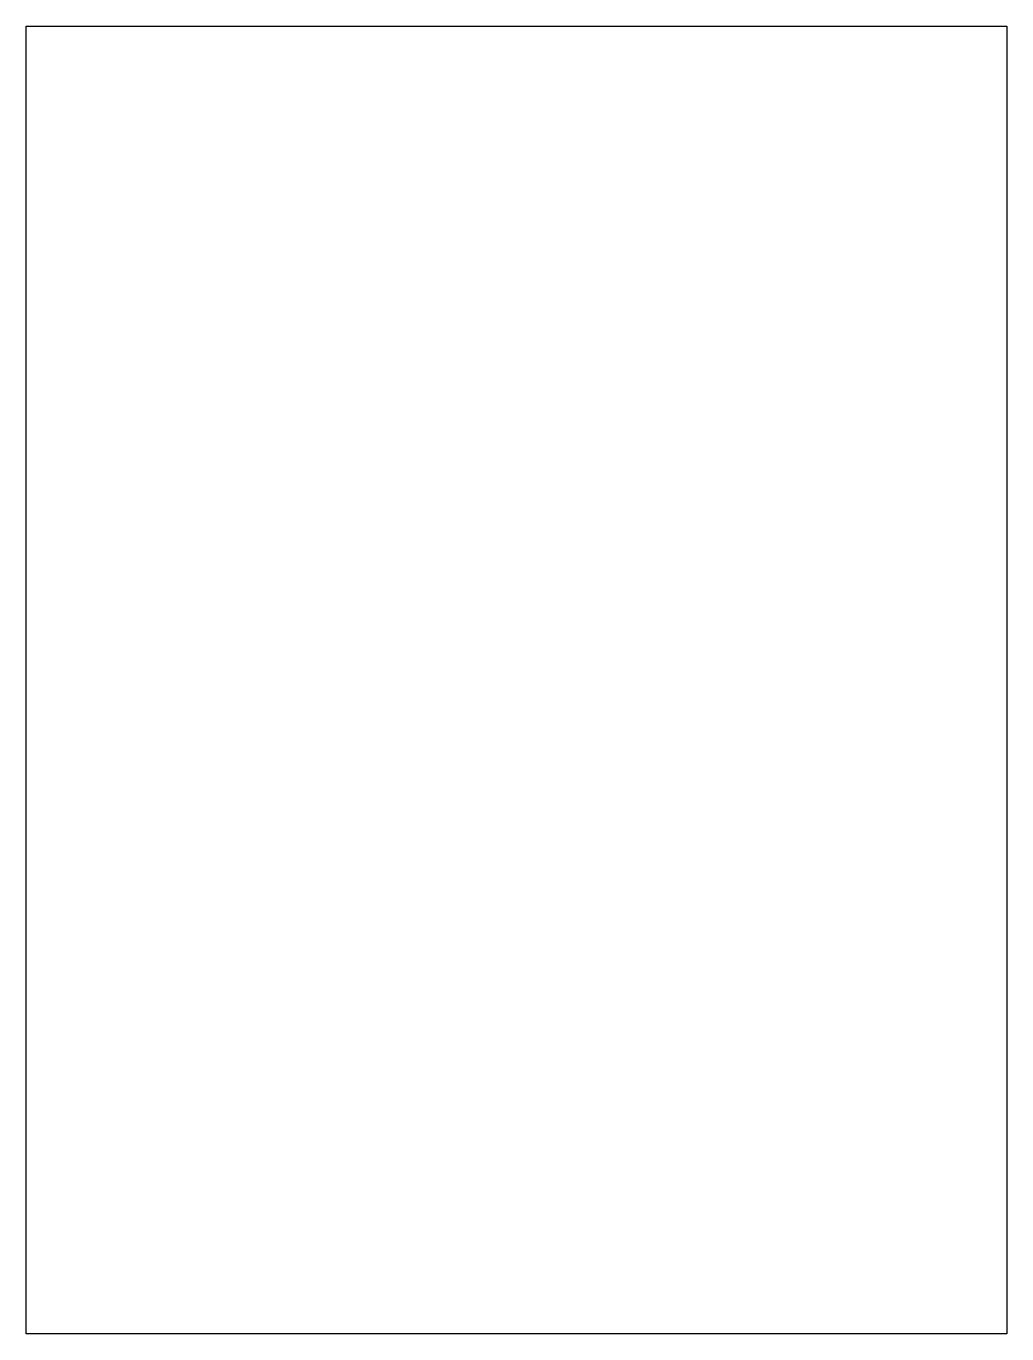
# Model space of a CAD drawing. Extents: x -114 to 114, y -152 to 152.
import ezdxf

# ---------------------------------------------------------------- set-up
doc = ezdxf.new("R2010")
doc.units = 0
doc.layers.get('0').update_dxf_attribs({"linetype": 'CONTINUOUS'})

msp = doc.modelspace()

# ---------------------------------------------------------------- linework, layer by layer
msp.add_lwpolyline([(-114.3, -152.4), (-114.3, 152.4), (114.3, 152.4), (114.3, -152.4)], close=True)

doc.saveas('drawing.dxf')
